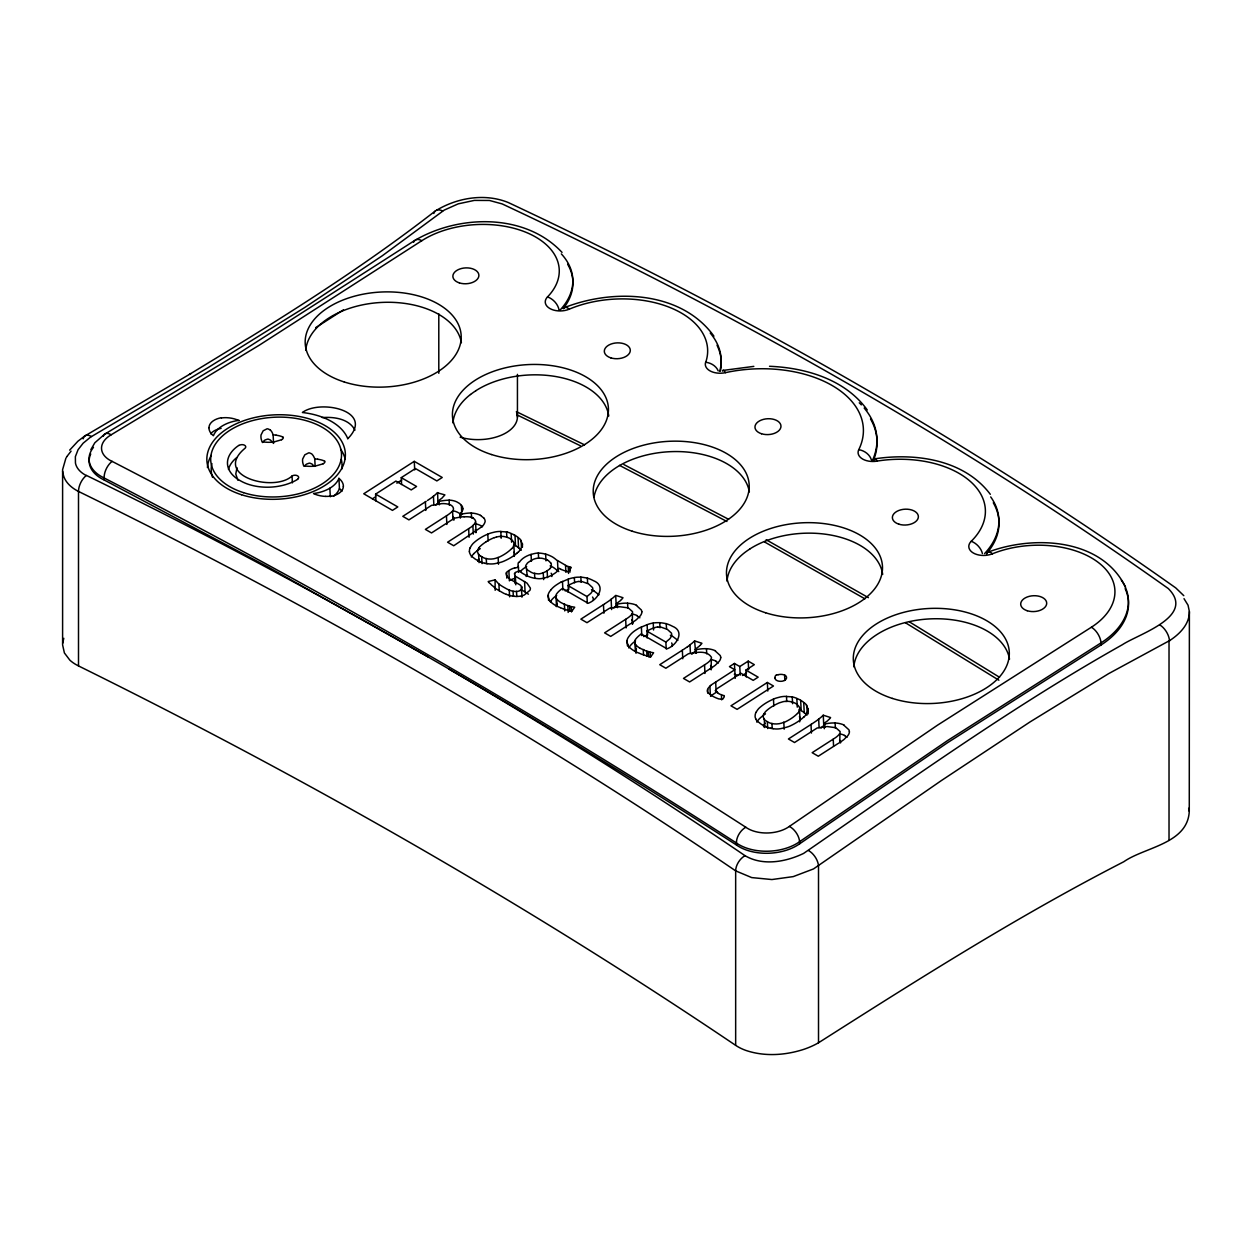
<?xml version="1.0" encoding="UTF-8"?>
<svg xmlns="http://www.w3.org/2000/svg" width="1252" height="1252" viewBox="0 0 1252 1252"><rect width="100%" height="100%" fill="white"/><g stroke="black" fill="none" stroke-linecap="round" stroke-linejoin="round"><path stroke-width="1.5" d="M1184.016 598.675L1188.054 605.217L1189.384 611.665L1189.275 811.327C1187.678 843.864 1144.813 847.009 1123.764 861.752C1018.424 915.791 918.295 979.267 818.511 1042.775A72.71 41.973 0 0 1 803.659 1049.395C785.035 1055.405 764.315 1056.751 745.629 1050.334A43.914 25.353 0 0 1 735.66 1045.357A5967.658 3445.394 0 0 0 78.532 665.939A43.914 25.353 0 0 1 69.893 660.195L64.4 652.949L62.6 644.905L62.6 469.641L65.84 458.373M438.795 373.299L438.795 313.845M469.422 551.553L469.437 550.723A17.246 10.501 -2.9 0 1 470.142 547.781M517.436 417.182L517.436 374.364M775.004 678.005L775.004 677.676A6.479 3.944 -2.9 0 1 776.193 674.985M556.373 606.625A8.373 5.102 -2.9 0 1 556.467 606.218L555.982 595.655A8.607 5.243 -2.9 0 1 556.624 593.839L557.672 592.572A34.868 21.221 -2.9 0 1 562.414 588.424L588.127 603.276C597.595 599.99 606.641 585.842 593.495 580.693A33.632 20.47 -2.9 0 0 587.345 578.111M556.483 606.218L556.483 605.952A8.482 5.164 -2.9 0 1 556.999 604.356L557.14 604.153M636.501 649.068L635.891 649.898A8.482 5.164 -2.9 0 0 635.374 651.494L634.858 641.196A8.607 5.243 -2.9 0 1 635.515 639.381L636.564 638.113A34.868 21.221 -2.9 0 1 641.29 633.966M62.678 643.278L63.789 638.301M514.259 556.389L514.353 554.808A8.373 5.102 -2.9 0 0 513.993 552.132M236.988 467.638L235.783 474.038L237.896 480.252M90.88 449.593L94.823 442.785L104.605 434.241L239.852 352.657L414.897 240.368M521.677 547.187L521.192 548.094A29.375 17.888 -2.9 0 1 518.563 551.866M799.684 721.841L800.028 719.743A8.373 5.102 -2.9 0 0 799.402 716.692M470.189 547.781L470.502 547.218A29.375 17.888 -2.9 0 1 473.131 543.446A51.911 31.597 -2.9 0 1 485.072 535.34L487.81 534.135A20.721 12.614 -2.9 0 1 491.567 532.836L494.697 532.053A17.246 10.501 -2.9 0 1 499.47 531.458L506.903 531.99M632.823 623.48L632.307 624.31L632.448 612.791A6.182 3.772 -2.9 0 0 632.51 611.649L628.238 607.862L619.552 606.719M756.177 712.138L755.864 712.717A17.246 10.501 -2.9 0 0 755.144 715.643L755.097 716.473A13.224 8.06 -2.9 0 0 755.613 718.46L755.738 718.773M806.867 713.03L807.352 712.122A13.13 7.997 -2.9 0 0 808.15 708.679M756.85 722.169L757.491 721.074A20.721 12.614 -2.9 0 1 759.432 718.711A53.194 32.38 -2.9 0 1 765.473 713.875M471.331 556.952L471.816 556.138A20.721 12.614 -2.9 0 1 473.757 553.775M66.34 457.496L66.872 456.62M262.529 442.551L264.062 440.751A9.187 5.587 -2.9 0 1 265.111 439.984L267.521 439.139A2.457 1.502 -2.9 0 1 268.351 439.155L270.322 439.968A19.406 11.816 -2.9 0 1 272.498 442.629M67.138 456.197L71.082 451.143M478.843 559.096L478.89 559.034A11.065 6.729 -2.9 0 0 477.873 561.35M764.002 713.734L765.442 711.715A41.692 25.384 -2.9 0 1 771.592 706.864A52.021 31.676 -2.9 0 1 779.245 702.873L782.03 702.012A8.263 5.039 -2.9 0 1 785.724 701.355M514.838 573.213L515.042 583.416M838.84 743.031L839.732 742.452L840.014 732.623A6.182 3.772 -2.9 0 0 840.061 731.481L835.788 727.694L827.102 726.551M479.156 547.625L479.766 546.78A41.692 25.384 -2.9 0 1 485.917 541.928M479.25 547.484L478.374 548.736A11.065 6.729 -2.9 0 0 477.356 551.052M765.207 723.046L764.565 723.969A11.065 6.729 -2.9 0 0 763.548 726.285M304.408 466.198L305.691 464.789A9.187 5.587 -2.9 0 1 306.756 464.022L309.15 463.177A2.457 1.502 -2.9 0 1 309.995 463.193L311.967 464.007A19.406 11.816 -2.9 0 1 314.002 466.417M550.739 601.038L551.506 600.068A32.521 19.797 -2.9 0 1 556.702 595.357M550.99 589.77L550.238 590.741A19.75 12.019 -2.9 0 0 548.079 595.216A19.829 12.066 -2.9 0 0 548.83 598.738L549.456 600.553A32.38 19.703 -2.9 0 0 555.591 605.498A27.45 16.699 -2.9 0 0 558.063 606.719L560.458 607.736M460.533 513.476L460.016 517.702M707.787 692.966L707.615 689.429A11.925 7.262 -2.9 0 1 708.929 687.301L710.604 685.501M716.128 689.633L716.363 689.382A6.698 4.085 -2.9 0 0 716.817 688.772L740.934 673.279L753.188 680.352L758.164 677.16L745.91 670.086L754.33 664.671L748.211 661.134L739.775 666.549L740.214 675.125M69.658 450.141L77.937 441.205L84.713 436.056L190.805 373.581L189.443 374.395C273.578 323.266 357.634 271.434 435.43 210.884M568.205 571.694A7.465 4.554 -2.9 0 1 568.831 570.912L569.159 570.568A7.465 4.554 -2.9 0 0 569.77 569.785M710.541 696.362L710.964 695.94A23.491 14.304 -2.9 0 1 712.623 694.672L717.365 691.573M469.218 528.328L470.799 527.28A14.163 8.623 -2.9 0 0 472.912 525.543L473.616 524.776A15.149 9.218 -2.9 0 0 475.65 521.943A9.155 5.571 -2.9 0 0 472.896 518.031M437.402 492.803L444.914 494.9L442.738 497.232A41.613 25.337 -2.9 0 0 441.846 498.265A27.81 16.918 -2.9 0 0 438.403 500.957L438.576 504.384M437.918 503.101L437.637 492.568M700.259 645.156A13.772 8.373 -2.9 0 0 701.918 643.262L694.594 640.93L693.295 642.135A57.921 35.259 -2.9 0 1 692.137 643.184L689.993 644.811A38.014 23.146 -2.9 0 1 687.52 646.736M824.286 728.742L824.019 723.593L825.522 722.279A22.395 13.631 -2.9 0 1 826.743 721.387L827.478 720.902A14.946 9.093 -2.9 0 1 828.276 720.072L828.84 719.556A13.772 8.373 -2.9 0 0 830.577 717.553L823.253 715.205L821.969 716.426A57.921 35.259 -2.9 0 1 820.796 717.474L818.667 719.086A38.014 23.146 -2.9 0 1 816.179 721.027L812 723.844M823.253 715.205L823.769 725.518L822.47 726.723A50.236 30.58 -2.9 0 1 821.015 728.022M437.668 503.335L435.665 505.182M615.217 595.842L614.403 596.594A57.921 35.259 -2.9 0 1 613.245 597.642L611.117 599.27A38.014 23.146 -2.9 0 1 608.628 601.195L604.45 604.012M615.734 606.14L614.92 606.907A50.236 30.58 -2.9 0 1 613.762 607.94M694.61 651.697L693.811 652.448A50.236 30.58 -2.9 0 1 692.043 653.998L691.73 654.233M437.026 493.147L435.148 494.869A21.081 12.833 -2.9 0 1 433.583 496.121L433.427 496.215A33.225 20.22 -2.9 0 1 430.547 498.421L427.495 500.487M616.641 607.189L616.469 603.761L617.972 602.447A22.395 13.631 -2.9 0 1 619.192 601.555L619.912 601.085A14.946 9.093 -2.9 0 1 620.726 600.256L620.835 600.146M695.533 652.73L695.361 649.303L696.863 647.988A22.395 13.631 -2.9 0 1 698.084 647.096L698.804 646.627A14.946 9.093 -2.9 0 1 699.618 645.797L699.727 645.688M481.3 527.108L453.725 545.747L447.59 542.21L468.937 528.516M518.438 551.835L516.888 553.181M804.113 716.754L802.563 718.116A53.194 32.38 -2.9 0 1 789.636 726.176A20.721 12.614 -2.9 0 1 785.787 727.412L782.109 728.32A13.13 7.997 -2.9 0 1 773.454 728.742M347.79 438.701C375.397 410.64 320.105 399.091 302.405 412.503A61.223 37.263 -2.9 0 1 347.759 438.67M449.139 669.225C549.847 727.991 648.63 790.075 745.034 855.679C762.812 866.227 785.896 861.939 803.612 853.41C908.138 781.42 1011.553 706.989 1122.371 644.702C1138.788 633.856 1196.192 616.453 1168.304 588.565A4818.917 2933.452 -2.9 0 0 502.13 203.904L489.454 200.461L474.352 200.398L458.201 203.857L444.21 210.101L382.251 255.799L304.627 307.569L208.082 367.618L90.567 437.105L83.102 443.239L78.047 449.75L75.37 456.667L75.449 463.037A33.288 20.267 -2.9 0 0 86.294 475.541M687.52 646.752L683.592 649.397M745.942 827.353A28.624 17.418 -2.9 0 0 789.339 826.445L937.498 725.19L1091.4 627.221A80.566 49.031 -2.9 0 0 1097.66 561.976A80.566 49.031 -2.9 0 0 992.445 553.791A15.572 9.484 -2.9 0 1 973.242 552.961A15.572 9.484 -2.9 0 1 971.239 541.271A89.909 54.728 -2.9 0 0 969.424 480.627A89.909 54.728 -2.9 0 0 876.901 461.112A13.005 1.831 80.9 0 0 874.788 459.922M78.5 665.954L78.5 491.441A13.005 6.933 -63.9 0 1 86.435 475.431C310.731 584.684 526.857 710.072 736.552 845.069A41.645 25.353 -2.9 0 0 799.652 843.785L947.482 742.749L1101.087 644.952A93.571 56.966 -2.9 0 0 1125.157 588.643M705.737 362.266A89.941 54.759 -2.9 0 0 668.803 307.053A89.941 54.759 -2.9 0 0 569.222 309.181A15.572 9.484 -2.9 0 1 549.925 308.555A15.572 9.484 -2.9 0 1 547.515 296.912A80.566 49.047 -2.9 0 0 528.516 233.388A80.566 49.047 -2.9 0 0 421.814 240.697L259.258 345.208L111.131 434.82A13.021 6.62 59.3 0 0 103.259 436.259M587.329 603.401L586.985 596.547L590.819 593.338A16.667 10.141 -2.9 0 0 592.744 589.582A9.093 5.54 -2.9 0 0 592.462 587.501L588.518 583.886L582.368 581.679A9.093 5.54 -2.9 0 0 578.94 581.617M666.221 648.959L665.876 642.088L669.71 638.88A16.667 10.141 -2.9 0 0 671.62 635.124A9.093 5.54 -2.9 0 0 671.354 633.043L667.41 629.427L661.259 627.221A9.093 5.54 -2.9 0 0 657.832 627.174M839.732 742.452L842.252 740.761A36.449 22.192 -2.9 0 0 844.13 739.353L845.851 737.585A15.916 9.687 -2.9 0 0 849.482 731.637M630.429 623.746L610.726 636.392L604.606 632.855L627.017 618.441A25.228 15.353 -2.9 0 0 632.025 614.075M631.29 623.199L634.701 620.929A36.449 22.192 -2.9 0 0 636.579 619.521L638.301 617.768A15.916 9.687 -2.9 0 0 641.932 611.805M709.587 669.116L689.617 681.949L683.482 678.412L705.909 663.983A25.228 15.353 -2.9 0 0 710.917 659.616M710.181 668.74L713.577 666.471A36.449 22.192 -2.9 0 0 715.471 665.062L717.193 663.31A15.916 9.687 -2.9 0 0 720.808 657.363M837.979 743.578L818.276 756.224L812.157 752.687L834.583 738.273A25.228 15.353 -2.9 0 0 839.576 733.907M550.332 568.345A16.667 10.141 -2.9 0 1 547.562 570.442L546.592 571.115A30.533 18.577 -2.9 0 1 545.637 571.694L543.196 572.79L543.665 579.613M315.676 327.664L343.455 309.839M414.271 461.346L363.737 493.789L392.455 510.378L397.807 506.935L375.6 494.117L395.898 481.081L411.219 489.923L416.572 486.48L401.266 477.638L415.429 468.545L436.87 480.925L442.238 477.482L414.271 461.346L414.709 469.923M372.392 498.859L375.663 496.762M396.853 483.162L401.751 480.017M426.149 501.348L402.784 516.34L408.919 519.877L431.517 505.37L438.998 504.118A35.948 21.879 -2.9 0 0 440.61 503.836L441.471 503.648A13.882 8.451 -2.9 0 1 450.83 505.072A9.187 5.587 -2.9 0 1 452.801 511.051M452.614 511.019A41.441 25.228 -2.9 0 1 446.416 515.84L425.383 529.393L431.517 532.929L454.492 518.172L459.797 517.186A24.711 15.04 -2.9 0 1 463.772 516.685L464.054 516.7M603.949 604.325L580.865 619.145L586.985 622.682L609.583 608.19L618.864 606.813M682.825 649.882L659.741 664.702L665.876 668.239L688.459 653.732C695.909 652.589 706.472 649.757 711.386 657.19A6.182 3.772 -2.9 0 1 711.339 658.333L711.183 669.851M739.775 666.549L734.423 663.45L729.447 666.643L734.799 669.742L712.106 684.375A24.977 15.196 -2.9 0 0 710.604 685.486M734.314 674.155L737.944 675.485M742.405 675.501L746.615 672.793M767.351 682.465L730.965 705.815L737.099 709.352L773.47 686.002L767.351 682.465L767.773 691.041M811.499 724.157L788.416 738.977L794.535 742.514L817.133 728.007L826.43 726.63M297.538 479.172A3.881 2.363 -2.9 0 0 297.538 475.823A3.881 2.363 -2.9 0 0 292.045 475.995C274.313 492.678 212.355 476.01 244.609 448.607A3.881 2.363 -2.9 0 0 244.609 445.258A3.881 2.363 -2.9 0 0 239.101 445.43M531.411 560.317L528.892 561.945A9.593 5.837 -2.9 0 0 527.139 563.416L526.716 564.136A9.844 5.994 -2.9 0 0 525.59 566.295A8.216 4.992 -2.9 0 0 526.388 568.22L527.202 575.701M281.637 439.749L273.421 442.097A31.425 19.124 -2.9 0 1 267.099 442.269L262.685 441.987A16.292 9.922 -2.9 0 1 262.091 441.925A16.73 10.188 -2.9 0 1 261.95 441.58L261.214 439.076A32.02 19.484 -2.9 0 1 261.026 434.992L263.17 430.782L267.005 428.841A2.457 1.502 -2.9 0 1 267.834 428.857L269.978 429.78M323.266 463.788L315.066 466.135A31.425 19.124 -2.9 0 1 308.728 466.307L304.471 466.057A16.292 9.922 -2.9 0 1 303.735 465.963A16.73 10.188 -2.9 0 1 303.594 465.619L302.812 462.927A32.02 19.484 -2.9 0 1 302.655 459.03L304.815 454.82L308.649 452.88A2.457 1.502 -2.9 0 1 309.479 452.895L311.623 453.819A19.891 12.113 -2.9 0 1 313.923 456.98L314.502 458.122A23.788 14.476 -2.9 0 1 314.768 458.889L315.113 465.76M784.378 680.399L783.94 680.634A4.664 2.833 -2.9 0 1 781.858 681.245L780.747 681.323A5.79 3.521 -2.9 0 1 774.957 678.021M436.619 210.211C457.731 197.613 485.04 193.105 508.234 202.511C741.074 311.826 965.761 439.155 1175.753 587.908L1183.782 595.655M416.04 239.711C460.126 214.421 525.449 213.247 562.038 252.403M568.173 592.352L568.439 585.169M647.065 637.894L647.331 630.711M560.708 582.29L568.22 579.175A19.609 11.941 -2.9 0 1 574.355 577.595M1169.024 640.914L1108.489 673.717L1029.958 721.981L941.316 780.606L813.487 868.935L793.267 876.603L771.921 879.546L751.716 877.589L735.66 870.86C526.356 728.398 305.895 602.65 78.5 491.441A46.293 27.763 -2 0 1 63.226 474.32M776.616 675.157L778.306 674.609M641.368 634.013L667.019 648.818C676.471 645.531 685.533 631.384 672.387 626.235A33.632 20.47 -2.9 0 0 666.221 623.653L663.028 623.089A46.183 28.107 -2.9 0 0 660.931 622.792L659.741 622.667A22.88 13.928 -2.9 0 1 659.131 622.682L657.284 622.698A13.099 7.966 -2.9 0 0 653.2 623.042A19.609 11.941 -2.9 0 0 647.096 624.701L639.584 627.831A36.965 22.505 -2.9 0 0 637.237 629.208L636 629.975A32.521 19.797 -2.9 0 0 629.834 635.296L629.114 636.282A19.75 12.019 -2.9 0 0 626.955 640.758A19.829 12.066 -2.9 0 0 627.706 644.279M565.137 590.897L568.737 589.473L568.22 579.175M643.669 636.595L647.628 635.014L647.112 624.717M564.417 307.632C612.885 288.57 680.947 290.495 713.922 336.162M515.355 572.461A4.773 2.895 -2.9 0 1 516.45 572.007L516.606 571.945A4.773 2.895 -2.9 0 0 517.702 571.475A4.319 2.629 -2.9 0 1 518.406 571.162L518.86 571.006A5.008 3.052 -2.9 0 0 519.502 570.755L519.58 570.709A13.725 8.357 -2.9 0 0 520.269 571.413L521.208 572.258A13.725 8.357 -2.9 0 1 521.881 572.962L524.948 574.731A40.533 24.68 -2.9 0 0 530.457 577.235L533.665 578.08A36.026 21.926 -2.9 0 0 539.111 578.737A18.686 11.378 -2.9 0 0 542.664 578.408L546.013 577.548A23.287 14.179 -2.9 0 0 553.29 574.277L554.636 573.4A18.952 11.534 -2.9 0 0 557.14 571.366L559.034 568.267L560.943 569.363M543.055 572.821L542.1 573.15A9.844 5.994 -2.9 0 1 538.751 573.885A10.376 6.307 -2.9 0 1 534.541 573.228L534.776 578.408M987.859 552.21C1033.276 534.98 1101.416 537.984 1125.501 586.969M494.462 537.656L496.355 537.077M494.243 537.718L493.554 537.922A52.021 31.676 -2.9 0 0 485.839 541.881M519.251 562.414A22.536 13.725 -2.9 0 1 531.036 554.401L532.601 554.026A18.17 11.049 -2.9 0 1 538.344 552.977A36.026 21.926 -2.9 0 1 543.806 553.697L547.03 554.511A40.533 24.68 -2.9 0 1 552.57 556.999A37.654 22.927 -2.9 0 1 556.326 559.847L566.874 566.029A21.19 12.896 -2.9 0 1 567.422 566.201L568.22 566.561A7.434 4.523 -2.9 0 1 569.472 566.89L570.036 567.078A7.434 4.523 -2.9 0 0 571.272 567.406A13.287 8.091 -2.9 0 1 571.068 567.766L569.973 569.41A13.287 8.091 -2.9 0 0 569.754 569.785M519.862 590.49A3.819 2.316 -2.9 0 1 516.513 591.413A5.697 3.474 -2.9 0 1 513.727 591.288L513.179 591.241A9.906 6.041 -2.9 0 1 509.235 589.958A16.589 10.094 -2.9 0 1 505.886 588.44L503.273 586.953A48.687 29.641 -2.9 0 1 498.875 583.995A28.139 17.121 -2.9 0 1 497.873 582.994L495.542 580.38A25.807 15.713 -2.9 0 0 495.072 579.895L488.186 581.523A9.906 6.041 -2.9 0 0 490.471 583.792L491.05 584.449A21.002 12.786 -2.9 0 0 491.817 585.263L493.163 586.265A13.318 8.107 -2.9 0 0 494.164 587.219L495.573 588.362A20.595 12.536 -2.9 0 1 496.23 588.972L503.883 593.385A20.595 12.536 -2.9 0 1 504.9 593.761L506.309 594.324M495.166 590.302L495.072 579.895M518.234 566.327L518.438 567.234L514.822 568.017M462.223 514.009L460.235 514.494L460.407 517.921M722.889 370.435L753.829 366.382M221.447 417.965L223.138 417.777A18.592 11.315 -2.9 0 1 226.581 417.683A22.646 13.788 -2.9 0 1 238.741 420.547M330.888 496.074L329.198 496.277A18.592 11.315 -2.9 0 1 325.755 496.371M875.164 458.764C915.619 452.77 964.118 459.515 990.316 494.321M322.249 417.573C333.924 416.713 348.964 418.653 354.973 430.14M796.929 698.475A18.999 11.565 -2.9 0 0 792.563 696.941L785.129 696.378A17.246 10.501 -2.9 0 0 780.356 696.957L777.242 697.771A20.721 12.614 -2.9 0 0 773.47 699.07M769.526 366.288C805.709 367.759 845.178 379.34 867.26 409.967M574.605 582.728L574.355 577.563A13.099 7.966 -2.9 0 1 578.408 577.172L580.239 577.141A22.88 13.928 -2.9 0 0 580.865 577.125L582.039 577.25A46.183 28.107 -2.9 0 1 584.136 577.548L587.36 578.08L587.626 583.229M514.259 596.296L515.12 596.39A13.365 8.138 -2.9 0 0 521.881 595.827L522.992 595.467A21.081 12.833 -2.9 0 0 524.369 594.95L529.925 590.302A10.736 6.542 -2.9 0 0 530.363 588.096L527.029 583.15L515.37 576.217L515.808 584.794M514.118 596.281L511.943 595.999A29.813 18.138 -2.9 0 1 510.566 595.67L508.484 595.107A13.318 8.107 -2.9 0 1 506.872 594.543L506.45 594.387M276.082 435.164L274.36 434.96A23.115 14.069 -2.9 0 0 273.124 434.851A23.788 14.476 -2.9 0 0 272.858 434.084L272.357 432.926A19.891 12.113 -2.9 0 0 270.072 429.749M317.711 459.202L316.005 458.999A23.115 14.069 -2.9 0 0 314.768 458.889M773.267 728.664L771.874 728.461A16.965 10.329 -2.9 0 0 770.794 728.351L770.465 728.257M487.419 563.697L486.199 563.541A16.965 10.329 -2.9 0 0 485.119 563.416L484.79 563.322M568.048 571.663L566.765 571.444A5.869 3.568 -2.9 0 1 565.654 571.162M513.07 591.226L513.336 596.375M567.845 605.545A8.013 4.883 -2.9 0 1 569.253 605.984L569.754 606.171A8.013 4.883 -2.9 0 0 571.272 606.641L574.731 607.204L571.663 611.508L568.455 610.538M718.335 693.389L718.491 693.483A17.058 10.376 -2.9 0 0 720.119 694.328L721.402 694.688L721.653 699.837M647.347 656.095L650.555 657.05L653.622 652.762L650.164 652.167L650.43 657.316M567.876 610.366L564.699 609.364A37.951 23.099 -2.9 0 1 562.477 608.535L560.927 607.924M646.752 655.907L643.591 654.906A37.951 23.099 -2.9 0 1 641.353 654.092L639.819 653.466M618.034 606.265L616.219 605.686L615.702 595.373L622.98 597.705A13.772 8.373 -2.9 0 1 621.368 599.614M695.564 651.369L694.594 640.93M569.848 567.015L570.004 572.133M648.145 651.525L648.708 656.784M648.646 651.713L648.739 651.744A8.013 4.883 -2.9 0 0 650.148 652.182M569.66 606.125L569.817 611.242M639.349 653.278L636.939 652.276A27.45 16.699 -2.9 0 1 634.467 651.04A32.38 19.703 -2.9 0 1 628.301 646.11L627.628 644.295M565.654 571.147L565.591 571.115A5.837 3.553 -2.9 0 0 564.417 570.63L563.854 570.458A2.958 1.8 -2.9 0 1 563.228 570.239A4.742 2.895 -2.9 0 0 562.179 569.817L562.007 569.77A4.742 2.895 -2.9 0 1 560.927 569.378M516.982 414.85L580.38 445.759M584.559 444.867L516.403 411.658A39.516 22.818 0 0 1 502.334 434.757A39.516 22.818 0 0 1 460.141 437.198M619.49 465.368L726.927 521.489M623.934 464.617L728.539 519.267M112.351 461.503C328.979 573.4 540.661 694.954 745.582 827.087M93.462 447.371A41.645 25.353 -2.9 0 0 104.166 477.982C320.481 589.676 531.834 711.073 736.442 843.003L736.552 845.069M90.723 453.991A41.645 25.353 -2.9 0 0 104.276 480.048L268.585 567.281L428.732 657.206M513.883 534.745L515.433 535.621A16.589 10.094 -2.9 0 1 518.156 537.562M477.81 560.567L476.261 559.691A16.589 10.094 -2.9 0 1 473.538 557.75A13.162 8.013 -2.9 0 1 471.55 556.123L470.564 555.012A16.965 10.329 -2.9 0 0 470.314 554.37L469.969 553.634A13.224 8.06 -2.9 0 1 469.375 551.553M766.146 539.737L868.403 597.658M764.549 541.96L864.944 598.832M482.302 557.109L480.94 556.326M643.7 649.835L643.278 649.585A13.193 8.028 -2.9 0 1 640.257 648.301L639.835 648.067M764.033 719.055A9.813 5.978 -2.9 0 0 766.662 721.23L767.977 722.044A10.157 6.182 -2.9 0 0 771.858 723.531A12.035 7.324 -2.9 0 0 783.768 722.279M808.197 713.843L807.947 708.695L805.803 704.125A13.162 8.013 -2.9 0 0 803.737 702.528A16.589 10.094 -2.9 0 0 801.077 700.572L799.558 699.68A12.442 7.575 -2.9 0 0 796.851 698.522L797.258 707.145M438.403 500.957L439.17 501.395A31.723 19.312 -2.9 0 1 449.124 500.158L449.39 505.292M522.444 547.202L522.272 543.775L520.128 539.205A13.162 8.013 -2.9 0 0 518.062 537.593L518.563 547.907A12.442 7.575 -2.9 0 0 516.575 546.31L515.057 545.418A16.589 10.094 -2.9 0 0 513.946 544.808L513.836 544.51A8.373 5.102 -2.9 0 0 513.054 541.271A22.458 13.662 -2.9 0 0 510.691 538.97M616.469 603.761L617.236 604.2A24.258 14.774 -2.9 0 1 627.581 603.151L627.831 608.315M695.361 649.303L696.128 649.741A24.258 14.774 -2.9 0 1 706.472 648.692A18.545 11.284 -2.9 0 1 715.502 650.805M824.019 723.593L824.786 724.032A24.258 14.774 -2.9 0 1 835.131 722.967A18.545 11.284 -2.9 0 1 844.177 725.08M803.737 702.528L804.238 712.842A12.442 7.575 -2.9 0 0 802.25 711.246L800.732 710.338A16.589 10.094 -2.9 0 0 799.386 709.634M556.874 570.145L558.783 571.585M567.845 585.482L586.985 596.547M646.721 631.024L665.876 642.088M526.607 568.909A9.813 5.978 -2.9 0 0 529.236 571.068L530.66 571.961A9.813 5.978 -2.9 0 0 534.416 573.416M557.25 599.614A29.015 17.669 -2.9 0 0 560.865 602.572L561.365 602.76A13.193 8.028 -2.9 0 0 564.339 604.09L564.824 604.293A13.193 8.028 -2.9 0 0 567.782 605.624M521.427 589.708L528.422 594.184M594.011 590.991L599.004 594.81M843.942 725.284L848.872 729.775A11.362 6.917 -2.9 0 1 849.294 731.637M715.268 650.993L720.197 655.485A11.362 6.917 -2.9 0 1 720.636 657.363M636.392 605.452L641.306 609.943A11.362 6.917 -2.9 0 1 641.744 611.805M844.458 735.581L846.978 737.272M715.784 661.291L718.304 662.981M636.892 615.749L639.866 617.799M480.533 515.464L483.882 518.093M905.431 622.745L998.877 680.196M909.453 621.9L999.519 677.269M482.505 526.701L481.034 525.762A16.276 9.906 -2.9 0 0 474.993 523.712M510.675 538.986L510.018 538.563A13.162 8.013 -2.9 0 0 507.279 537.39L505.417 536.842A8.373 5.102 -2.9 0 0 500.049 536.529M324.378 461.221L323.313 460.548A19.046 11.597 -2.9 0 0 317.695 459.249M282.733 437.183L281.684 436.51A19.046 11.597 -2.9 0 0 276.066 435.211M710.557 665.485L711.903 667.504A6.182 3.772 -2.9 0 1 711.95 667.864M631.681 619.943L633.027 621.962A6.182 3.772 -2.9 0 1 633.058 622.698M557.218 599.63L556.733 599.16A8.373 5.102 -2.9 0 1 555.951 595.905M707.99 692.559L709.43 693.905A22.176 13.506 -2.9 0 0 712.2 695.924A34.461 20.971 -2.9 0 0 718.758 698.898L722.592 699.32A33.381 20.329 -2.9 0 0 724.266 696.769L724.251 695.642A7.903 4.805 -2.9 0 1 721.34 694.719M634.842 641.447A8.373 5.102 -2.9 0 0 635.64 644.686L636.094 645.171A29.015 17.669 -2.9 0 0 639.741 648.113M677.88 640.351L672.887 636.532A33.632 20.47 -2.9 0 0 670.352 635.28M839.56 740.073L840.577 741.779A6.182 3.772 -2.9 0 1 840.53 742.921M550.598 562.93L550.442 562.727A18.999 11.565 -2.9 0 0 547.656 560.16M592.54 597.063L592.978 597.814A9.093 5.54 -2.9 0 1 593.245 599.88A16.511 10.047 -2.9 0 1 593.135 600.381M521.74 596.562L521.693 596.5A6.933 4.226 -2.9 0 0 521.458 596.155M671.667 642.965L671.855 643.356A9.093 5.54 -2.9 0 1 672.136 645.437A16.511 10.047 -2.9 0 1 671.87 646.423M506.575 575.325L506.497 575.2A6.307 3.834 -2.9 0 1 506.575 572.993M755.848 718.977L755.989 719.29A16.965 10.329 -2.9 0 1 756.239 719.947L757.225 721.042A13.162 8.013 -2.9 0 0 759.291 722.654A16.589 10.094 -2.9 0 0 761.967 724.611L763.485 725.503A12.442 7.575 -2.9 0 0 766.177 726.645M785.724 701.464A8.373 5.102 -2.9 0 1 791.076 701.793L792.954 702.309A13.162 8.013 -2.9 0 1 795.693 703.483L796.35 703.921A22.458 13.662 -2.9 0 1 798.729 706.206A8.373 5.102 -2.9 0 1 799.527 709.446L798.666 712.31A15.509 9.437 -2.9 0 1 797.602 713.468M63.069 474.336L62.631 471.268M1188.649 808.291L1189.275 811.327M513.915 544.761L512.991 547.374A15.509 9.437 -2.9 0 1 511.927 548.533M1101.087 644.952L1100.993 642.902A93.571 56.966 -2.9 0 0 1121.307 580.083M835.131 722.999L835.381 728.148M833.222 739.165L833.566 746.035M824.786 724.032L824.958 727.459M818.667 719.086L819.09 727.678M810.999 724.47L811.437 733.062M806.789 705.236L807.227 713.828M800.67 700.291L801.186 710.604M799.512 709.446L800.028 719.743M792.234 696.832L792.579 703.702M799.668 843.785L799.574 841.735A13.021 7.481 54.6 0 0 789.386 826.43M786.491 696.315L786.757 701.464M784.832 680.29L784.581 675.141A6.229 3.787 -2.9 0 0 778.368 674.687M783.815 722.326L784.159 729.196M773.814 705.94L773.47 699.07L770.825 700.337A51.911 31.597 -2.9 0 0 758.868 708.397A29.375 17.888 -2.9 0 0 756.224 712.153M771.952 723.406L772.202 728.554M767.351 721.684L767.695 728.554M764.722 727.568L764.283 718.977A11.346 6.902 -2.9 0 1 763.172 715.987M748.211 661.134L748.633 669.726M745.91 670.086L746.255 676.956M734.423 663.45L735.221 678.334M715.659 682.027L716.16 692.34M709.915 686.19L710.338 694.782M706.457 648.708L706.723 653.857M704.547 664.875L704.97 673.466M696.128 649.741L696.3 653.184M689.993 644.811L690.431 653.387M682.34 650.195L682.763 658.771M666.252 623.621L666.518 628.786M659.741 622.667L660.007 627.815M653.231 623.12L653.575 629.991M646.987 656.267L646.721 651.103A8.013 4.883 -2.9 0 1 648.145 651.541M643.278 649.585L643.528 654.733M641.368 627.002L641.791 635.593M635.625 644.702L636.047 653.278M627.189 640.774L627.455 645.922M625.656 619.333L626.094 627.925M617.236 604.2L617.408 607.643M611.117 599.27L611.618 609.567M603.448 604.653L603.887 613.23M580.865 577.125L581.116 582.274M571.288 606.625L571.538 611.774M568.22 566.561L568.564 573.432M567.845 605.561L568.173 612.431M565.544 565.481L565.888 572.352M564.386 604.043L564.73 610.913M562.477 581.46L562.899 590.036M557.5 560.833L558.016 571.147M556.733 599.16L557.077 606.015M547.155 570.74L547.5 577.61M548.313 595.216L548.564 600.381M545.622 553.979L545.966 560.849M538.344 553.055L538.61 558.204M531.083 554.448L531.411 561.319M524.572 581.523L525.073 591.82M521.114 540.301L521.458 547.171A13.13 7.997 -2.9 0 0 522.475 543.759M522.021 597.048L521.223 586.265A6.933 4.226 -2.9 0 0 520.034 584.903L511.614 580.114A24.524 14.93 -2.9 0 1 509.752 578.893L508.86 578.048A9.061 5.524 -2.9 0 1 506.622 575.325M518.438 567.234L518.688 572.383M514.995 535.371L515.511 545.669M516.528 591.351L516.779 596.5M513.836 544.51L514.353 554.808M511.598 542.21L511.16 533.618A12.442 7.575 -2.9 0 1 513.868 534.745M508.86 570.583L509.376 580.881M506.575 531.897L506.825 537.045M509.251 589.942L509.595 596.813M506.575 572.993L506.825 578.142M500.816 531.38L501.16 538.25M498.484 564.261L498.139 557.39A12.035 7.324 -2.9 0 1 486.167 558.627M498.906 583.98L499.251 590.85M487.81 534.135L488.139 541.005M486.277 558.47L486.527 563.619M481.676 556.749L482.02 563.619M479.047 562.633L478.608 554.057A11.346 6.902 -2.9 0 1 477.497 551.052M475.557 521.928L476.057 532.241A15.149 9.218 -2.9 0 1 475.932 532.726M472.865 525.527L473.303 534.103M471.597 518.109L471.331 512.96A32.677 19.891 -2.9 0 0 462.207 513.977M468.655 528.688L469.077 537.28M449.124 500.111A14.914 9.077 -2.9 0 1 456.823 501.88L459.406 503.398A23.976 14.601 -2.9 0 1 461.362 505.354L461.722 512.209M452.567 511.004L453.005 519.58M446.448 515.871L446.87 524.447M439.17 501.395L439.342 504.822M433.427 496.215L433.849 504.791M425.383 501.833L425.805 510.425M401.266 477.638L401.595 484.508M375.6 494.117L375.944 500.972M333.533 496.324A31.378 19.109 -2.9 0 0 339.449 488.624L338.948 478.327A31.378 19.109 -2.9 0 1 329.886 488.202A31.378 19.093 -2.9 0 1 313.532 493.538A22.646 13.788 -2.9 0 0 325.755 496.418M329.871 488.186L330.293 496.778M292.045 475.995L292.389 482.865M273.124 434.851L273.562 443.427M104.182 477.967L104.292 480.032M1189.384 611.665C1189.525 624.529 1179.102 634.592 1169.024 640.993L1169.024 840.405M551.365 565.528L551.365 565.701A10.392 6.338 -2.9 0 1 550.191 568.298M818.511 1042.775L818.511 866.071A13.021 7.23 56 0 0 808.573 850.593M735.66 1045.357L735.66 870.86A13.005 8.028 -55.8 0 1 745.034 855.679M993.29 502.803A102.961 62.678 -2.9 0 1 987.265 552.727M870.547 418.982A119.848 72.945 -2.9 0 1 873.489 460.313M717.036 345.255A102.961 62.678 -2.9 0 1 720.416 370.936M567.641 264.25A93.571 56.966 -2.9 0 1 563.15 308.696M104.151 477.998A13.021 6.964 -63.8 0 1 112.132 461.378M736.426 843.019A41.645 25.353 -2.9 0 0 799.543 841.72L947.388 740.683L1100.993 642.902A13.005 6.996 57.9 0 0 1091.4 627.205M736.458 842.987A13.021 8.013 -56 0 1 745.785 827.243M1159.931 625.014A13.036 6.949 58.3 0 1 1169.493 641.212M83.164 438.857A13.021 6.87 58.6 0 1 91.427 436.541M433.802 213.482A13.021 7.512 55 0 1 442.66 210.993M111.913 461.299A28.624 17.418 -2.9 0 1 111.099 434.867M413.583 242.215A13.021 7.136 56.9 0 1 421.83 240.697M547.5 296.912A13.005 8.654 44 0 1 559.018 310.042M990.708 496.919A102.961 62.678 -2.9 0 1 984.573 553.587M864.177 408.058A119.848 72.945 -2.9 0 1 872.331 460.689M859.263 402.831A119.848 72.945 -2.9 0 1 861.329 404.881M710.228 333.032A102.961 62.678 -2.9 0 1 719.712 371.343M561.334 253.89A93.571 56.966 -2.9 0 1 560.207 309.933M876.916 461.159A15.587 9.484 -2.9 0 1 858.762 449.671A106.827 65.026 -2.9 0 0 832.111 385.491A106.827 65.026 -2.9 0 0 725.424 372.658A15.587 9.484 -2.9 0 1 705.627 362.266A13.005 10.032 18.9 0 1 718.21 370.921M971.223 541.271A13.005 8.529 45.4 0 1 982.413 553.54M858.762 449.671A13.005 9.781 26.2 0 1 871.408 459.969M722.482 371.108A13.005 2.723 77.7 0 1 725.424 372.689M563.588 308.43A13.005 5.29 67.1 0 1 569.222 309.166M986.529 554.245A13.005 5.102 68 0 1 992.492 553.822M452.817 516.481A9.187 5.587 -2.9 0 1 453.881 520.159M475.212 529.862A9.155 5.571 -2.9 0 1 476.073 532.241M481.394 527.155A19.672 11.972 -2.9 0 0 485.166 521.395L485.04 520.488A12.019 7.309 -2.9 0 0 483.882 518.093M471.315 513.023A18.138 11.033 -2.9 0 1 480.643 515.386M463.021 508.828A16.965 10.329 -2.9 0 1 460.376 513.414M461.346 505.37A8.216 4.992 -2.9 0 1 462.63 508.813M461.425 515.135A22.458 13.662 -2.9 0 0 459.5 513.367L457.856 512.428A15.087 9.187 -2.9 0 0 452.864 510.769M464.101 516.873A14.57 8.874 -2.9 0 1 473.146 517.749M506.888 532.006A18.999 11.565 -2.9 0 1 511.254 533.54M473.647 553.744A53.194 32.38 -2.9 0 1 480.252 548.658M480.502 561.725A12.442 7.575 -2.9 0 1 477.826 560.567M484.806 563.306A18.999 11.565 -2.9 0 1 480.424 561.772M487.607 563.713A13.224 8.06 -2.9 0 0 490.862 563.963A13.13 7.997 -2.9 0 0 496.402 563.337L500.127 562.477A20.721 12.614 -2.9 0 0 503.899 561.178A53.194 32.38 -2.9 0 0 516.998 553.227M518.688 547.844A18.999 11.565 -2.9 0 1 521.286 550.223M511.786 548.486A46.684 28.42 -2.9 0 1 498.312 557.531M486.183 558.595A10.157 6.182 -2.9 0 1 482.38 557.062M480.987 556.295A9.813 5.978 -2.9 0 1 478.358 554.12M496.402 537.124A8.263 5.039 -2.9 0 1 500.049 536.419M556.843 570.161A37.654 22.927 -2.9 0 0 553.087 567.297A35.338 21.503 -2.9 0 0 550.144 565.873M520.222 571.679A24.148 14.711 -2.9 0 1 526.669 566.687M510.346 580.099A14.054 8.561 -2.9 0 1 515.135 578.33M506.199 572.931A6.62 4.038 -2.9 0 1 508.202 571.068L509.314 570.302A16.041 9.766 -2.9 0 1 514.728 567.876M521.818 586.64A3.193 1.941 -2.9 0 1 521.865 588.362L521.677 588.737A7.935 4.836 -2.9 0 1 520.034 590.568M514.431 574.136A3.02 1.847 -2.9 0 1 514.588 573.432M551.13 573.228A6.823 4.147 -2.9 0 1 551.741 574.418L551.882 576.014A8.232 5.008 -2.9 0 1 551.85 576.546M547.547 560.223A13.162 8.013 -2.9 0 0 544.808 559.049L542.945 558.502A6.823 4.147 -2.9 0 0 540.974 558.189L538.344 558.189A8.232 5.008 -2.9 0 0 535.167 558.705L534.135 559.034A12.489 7.606 -2.9 0 0 531.427 560.333M526.137 576.499A9.844 5.994 -2.9 0 1 526.748 575.137M518.328 566.311A14.601 8.889 -2.9 0 1 518.547 562.289M550.817 562.884A12.426 7.559 -2.9 0 1 551.303 565.528M591.476 589.739A33.632 20.47 -2.9 0 1 594.058 590.944M550.317 601.727A19.75 12.019 -2.9 0 1 550.833 601.07M550.958 589.755A32.521 19.797 -2.9 0 1 557.124 584.434L558.345 583.651A36.965 22.505 -2.9 0 1 560.693 582.274M568.627 585.279A26.308 16.01 -2.9 0 1 578.784 581.319M631.681 613.934A18.545 11.284 -2.9 0 1 637.143 615.561M627.565 603.245A18.545 11.284 -2.9 0 1 636.626 605.248M646.674 651.165A13.193 8.028 -2.9 0 1 643.716 649.819M635.578 640.899A32.521 19.797 -2.9 0 0 630.351 645.609L629.631 646.595A19.75 12.019 -2.9 0 0 628.739 647.926M647.519 630.82A26.308 16.01 -2.9 0 1 657.66 626.861M710.557 659.475A18.545 11.284 -2.9 0 1 716.019 661.103M707.756 692.606A8.67 5.29 -2.9 0 1 707.693 689.539M715.581 690.431A3.944 2.394 -2.9 0 1 716.113 689.695M718.445 693.295A9.265 5.634 -2.9 0 1 715.283 690.509M784.769 675.016A6.182 3.756 -2.9 0 1 784.519 680.493M770.481 728.226A18.999 11.565 -2.9 0 1 766.099 726.708M806.82 713.03A29.375 17.888 -2.9 0 1 804.238 716.801M804.363 712.764A18.999 11.565 -2.9 0 1 806.961 715.158M797.461 713.421A46.684 28.42 -2.9 0 1 783.987 722.467M763.72 726.864A11.346 6.902 -2.9 0 1 763.673 726.285M763.031 715.987A11.065 6.729 -2.9 0 1 764.033 713.734M839.529 733.813A18.545 11.284 -2.9 0 1 844.693 735.393M207.425 467.512A69.329 42.208 -2.9 0 1 211.353 455.227M340.591 449.139A69.329 42.208 -2.9 0 1 345.129 458.936M341.311 459.406A65.464 39.845 -2.9 0 1 341.718 469.171M212.48 477.2A65.464 39.845 -2.9 0 1 211.901 463.584M339.386 488.656A22.646 13.788 -2.9 0 1 341.952 491.222M338.869 478.358A22.646 13.788 -2.9 0 1 343.424 486.371M343.314 486.371A15.869 9.656 -2.9 0 1 330.982 496.324M297.741 479.281A40.909 24.899 -2.9 0 1 239.961 480.518A40.909 24.899 -2.9 0 1 238.913 445.321M228.474 469.39A40.909 24.899 -2.9 0 1 236.785 457.543M324.847 461.143A3.944 2.394 -2.9 0 1 323.157 463.694M283.218 437.105A3.944 2.394 -2.9 0 1 281.528 439.655M239.085 420.343A31.378 19.109 -2.9 0 0 213.403 435.727A22.646 13.788 -2.9 0 1 208.912 427.683M210.665 433.818A15.869 9.656 -2.9 0 1 221.119 428.372M209.021 427.683A15.869 9.656 -2.9 0 1 221.354 417.73M461.393 342.766A78.031 47.639 -3 0 0 412.8 304.799A78.031 47.639 -3 0 0 332.985 315.551A78.266 47.795 -3 0 0 328.54 318.227A78.062 47.67 -3 0 0 305.738 350.388M475.76 390.765A78.062 47.654 -3 0 1 557.75 376.899A78.062 47.654 -3 0 1 608.754 416.024M470.564 394.49A78.266 47.779 -3 0 1 475.791 390.78M452.958 422.941A78.078 47.67 -3 0 1 470.502 394.458M749.353 491.926A77.953 47.592 -3 0 0 676.236 451.549A78.062 47.654 -3 0 0 671.714 451.628A78.14 47.701 -3 0 0 593.996 497.294M727.021 581.178A78.078 47.654 -3 0 1 744.69 552.601A78.266 47.764 -3 0 1 749.838 549.018M749.651 549.08A78.078 47.654 -3 0 1 831.719 535.23A78.078 47.654 -3 0 1 882.676 574.418M1009.519 659.194A78.031 47.623 -3 0 0 961.16 621.321A78.031 47.623 -3 0 0 881.502 631.806A78.266 47.764 -3 0 0 876.666 634.701A78.062 47.639 -3 0 0 853.848 666.862M344.284 381.985A78.078 47.529 -2.9 0 0 461.205 337.007A78.078 47.529 -2.9 0 0 344.065 299.604A78.078 47.529 -2.9 0 0 344.284 381.985M491.52 454.539A78.078 47.529 -2.9 0 0 608.441 409.56A78.078 47.529 -2.9 0 0 491.316 372.157A78.078 47.529 -2.9 0 0 491.52 454.539M632.291 531.239A78.078 47.529 -2.9 0 0 749.212 486.277A78.078 47.529 -2.9 0 0 632.088 448.873A78.078 47.529 -2.9 0 0 632.291 531.239M765.582 612.76A78.078 47.529 -2.9 0 0 882.503 567.798A78.078 47.529 -2.9 0 0 765.363 530.378A78.078 47.529 -2.9 0 0 765.582 612.76M892.41 698.428A78.078 47.529 -2.9 0 0 1009.315 653.45A78.078 47.529 -2.9 0 0 892.191 616.047A78.078 47.529 -2.9 0 0 892.41 698.428M459.39 282.905A13.005 7.919 -2.9 0 0 478.89 275.409A13.005 7.919 -2.9 0 0 459.374 269.164A13.005 7.919 -2.9 0 0 459.39 282.905M610.819 357.869A13.005 7.919 -2.9 0 0 630.304 350.388A13.005 7.919 -2.9 0 0 610.788 344.144A13.005 7.919 -2.9 0 0 610.819 357.869M761.482 433.74A13.005 7.919 -2.9 0 0 780.982 426.243A13.005 7.919 -2.9 0 0 761.466 419.999A13.005 7.919 -2.9 0 0 761.482 433.74M898.873 524.181A13.005 7.919 -2.9 0 0 918.373 516.7A13.005 7.919 -2.9 0 0 898.858 510.456A13.005 7.919 -2.9 0 0 898.873 524.181M1027.203 610.726A13.005 7.919 -2.9 0 0 1046.703 603.229A13.005 7.919 -2.9 0 0 1027.172 597.001A13.005 7.919 -2.9 0 0 1027.203 610.726M241.558 494.743A69.329 42.208 -2.9 0 0 345.38 454.805A69.329 42.208 -2.9 0 0 241.37 421.595A69.329 42.208 -2.9 0 0 241.558 494.743M243.483 492.646A65.464 39.845 -2.9 0 0 341.514 454.93A65.464 39.845 -2.9 0 0 243.311 423.583A65.464 39.845 -2.9 0 0 243.483 492.646"/></g></svg>
